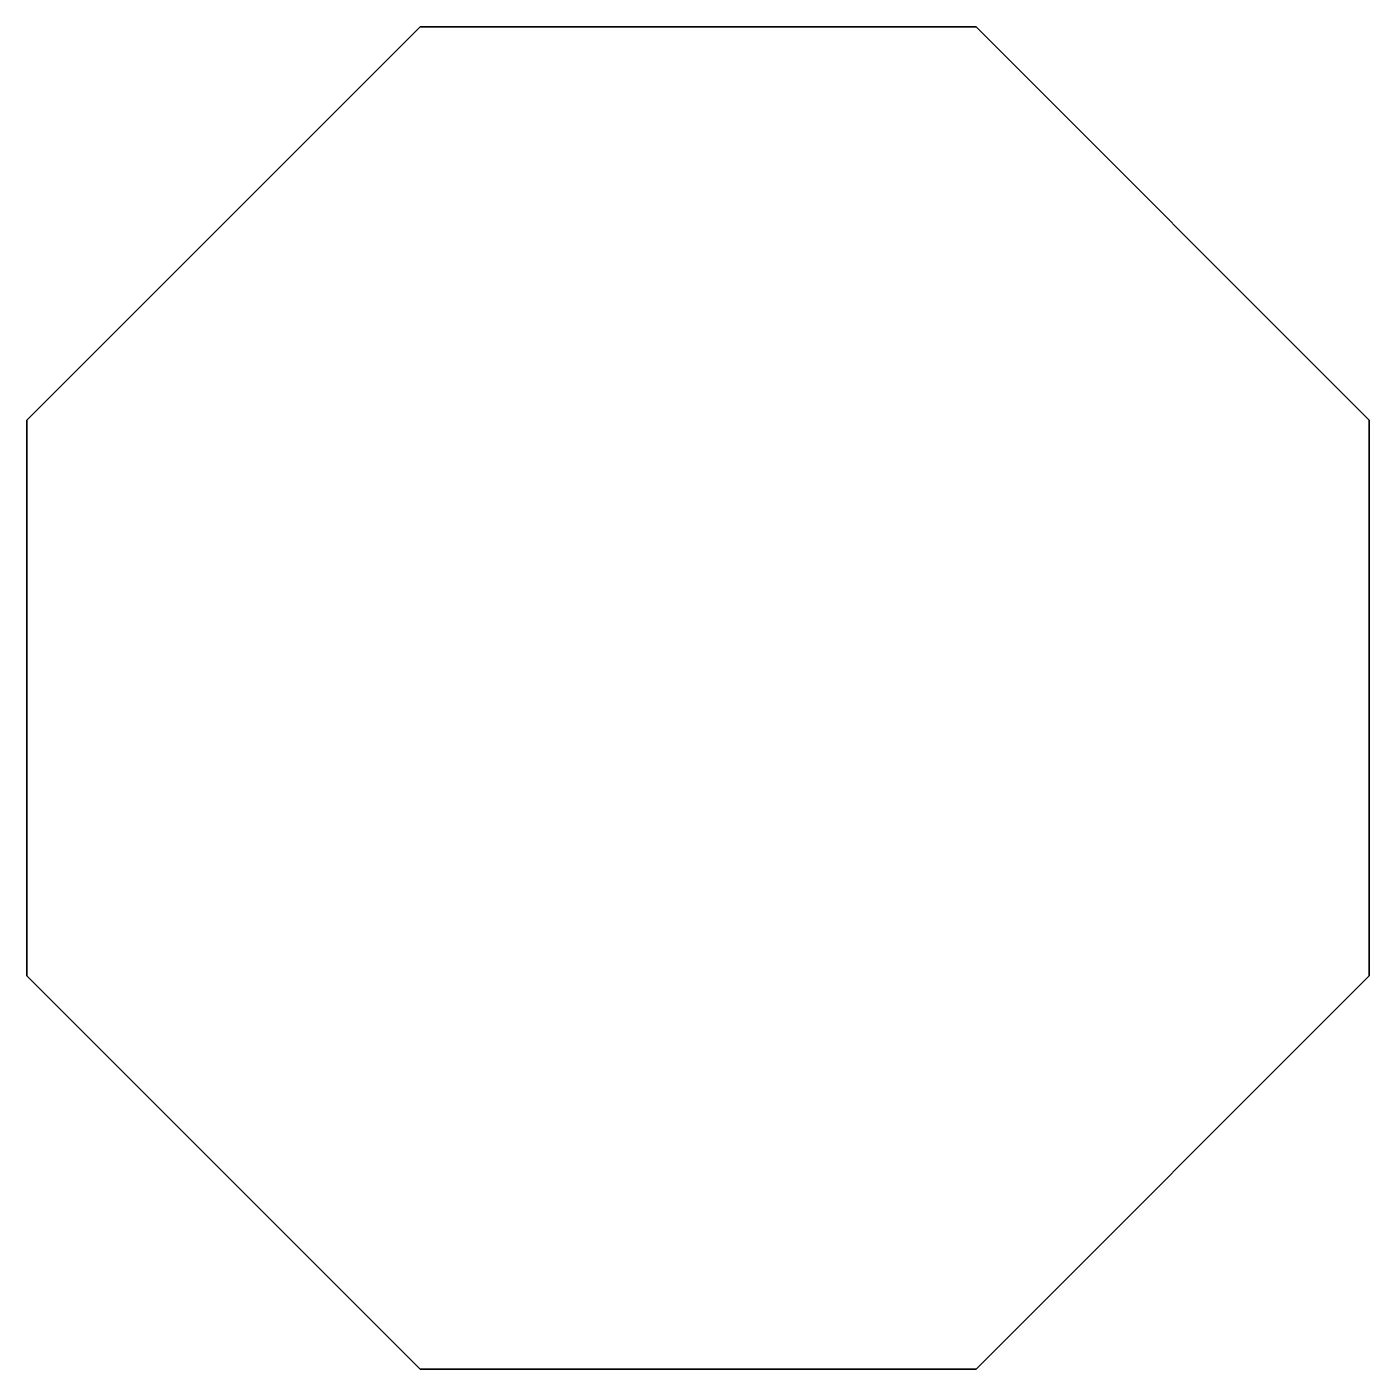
# Model space of a CAD drawing. Header units: inches. Extents: x 8.66 to 15.75, y -11.78 to -4.69.
import ezdxf

# ---------------------------------------------------------------- set-up
doc = ezdxf.new("R2010")
doc.units = ezdxf.units.IN
doc.header["$MEASUREMENT"] = 0
doc.layers.add('Layer 1', color=7, linetype='Continuous', lineweight=0)

msp = doc.modelspace()

# ---------------------------------------------------------------- linework, layer by layer
at = {"layer": 'Layer 1', "color": 250, "lineweight": 35, "true_color": 0x231f20}
msp.add_lwpolyline([(13.6742, -4.6926), (10.7388, -4.6926), (8.6632, -6.7683), (8.6632, -9.7036), (10.7388, -11.7792), (13.6742, -11.7792), (15.7498, -9.7036), (15.7498, -6.7683)], close=True, dxfattribs=at)

doc.saveas('drawing.dxf')
